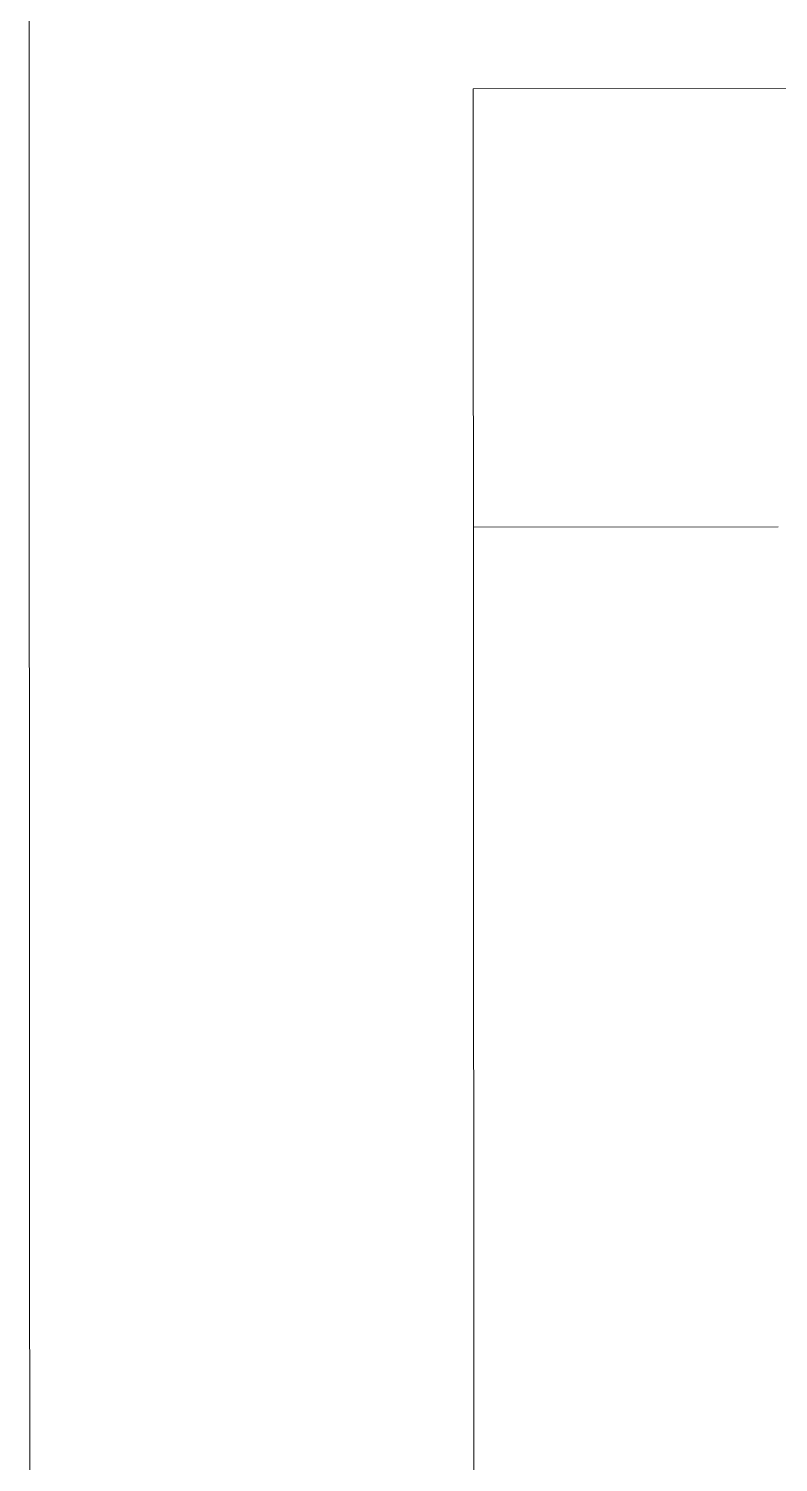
# Model space of a CAD drawing. Header units: metres. Extents: x 6917732 to 8046551, y 3602874 to 4094271.
# Drawn here: x 7130533 to 7130951, y 3825076 to 3825875 of the extents above; entities that cross this region are included whole.
import ezdxf

# ---------------------------------------------------------------- set-up
doc = ezdxf.new("R2010")
doc.units = ezdxf.units.M
doc.header["$LTSCALE"] = 0.5
doc.header["$MEASUREMENT"] = 0
doc.linetypes.add('03000 - Plant Layout 1$0$CENTER2', pattern=[1.125, 0.75, -0.125, 0.125, -0.125])
doc.linetypes.add('HIDDEN2', pattern=[4.762499999999999, 3.175, -1.5875])
doc.layers.add('CI-CEN', color=1, linetype='03000 - Plant Layout 1$0$CENTER2')
doc.layers.add('RD-TXT', color=7, linetype='CONTINUOUS')
doc.layers.add('CI-PED-FOOTPATH', color=44, linetype='CONTINUOUS', lineweight=0)
doc.layers.get('CI-CEN').off()

# ---------------------------------------------------------------- blocks, each defined once
blk = doc.blocks.new('sdsxdc')
at = {"layer": 'CI-PED-FOOTPATH', "color": 15, "lineweight": 0, "extrusion": (0.007640920335774551, -0.02019141982640698, 0.9997669342910958)}
blk.add_line((7130781.163428746, 3825597.43317375, -10.93689041624333), (7130951.158443446, 3825597.547080881, -12.23381110207254), dxfattribs=at)
for points, elevation in [([(8026005.669050697, 1053405.528382953), (8023154.788215626, 1054482.438181516), (8021007.152678052, 1048797.047443162)], -22756.62040702972), ([(8025918.208779933, 1053173.996633426), (8023298.859694391, 1054163.446161226), (8021238.684427576, 1048709.587172404)], -22756.62040702976)]:
    blk.add_lwpolyline(points, dxfattribs=dict(at, elevation=elevation))
blk = doc.blocks.new('A$C65520D9C')
at = {"layer": 'CI-CEN', "color": 8, "linetype": 'HIDDEN2', "lineweight": 0, "ltscale": 2000}
blk.add_blockref('sdsxdc', (-7494655.575114666, -4067566.219431999, -33.1896701657006), dxfattribs=at)
blk = doc.blocks.new('A$C021B369C')
at = {"layer": 'RD-TXT', "color": 2}
blk.add_blockref('A$C65520D9C', (0, 0), dxfattribs=at)

msp = doc.modelspace()

# ---------------------------------------------------------------- block references
at = {"layer": 'RD-TXT', "color": 2, "lineweight": -3}
msp.add_blockref('A$C021B369C', (7494655.577469633, 4067566.219431999, 32.91900027009051), dxfattribs=at)

doc.saveas('drawing.dxf')
